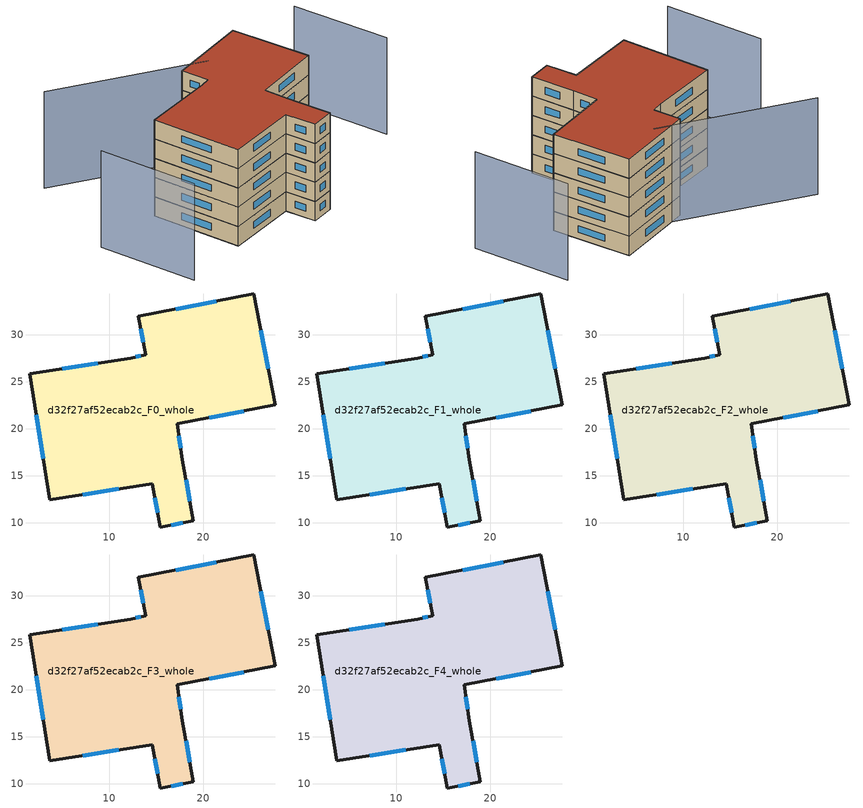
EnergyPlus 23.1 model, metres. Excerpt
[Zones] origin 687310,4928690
d32f27af52ecab2c_F0_whole
 floor ground (EU_floor_Construction): 18.96,10.18 17.79,16.67 17.23,20.51 27.68,22.53 25.39,34.32 13.1,31.94 13.89,27.86 12.29,27.51 1.52,25.86 3.65,12.42 14.56,14.15 15.43,9.54 z0
 wall outside (EU_wall_Construction): 14.56,14.15 3.65,12.42 1.52,25.86 12.29,27.51 13.89,27.86 13.1,31.94 25.39,34.32 27.68,22.53 17.23,20.51 17.79,16.67 18.96,10.18 15.43,9.54 14.56,14.15 z0:3
 window (EU_Window_Construction): 11.01,13.59 7.2,12.98 / 2.96,16.79 2.21,21.49 / 5.02,26.4 8.79,26.97 / 12.81,27.62 13.37,27.75 / 13.63,29.19 13.36,30.61 / 17.1,32.71 21.39,33.55 / 26.13,30.49 26.94,26.36 / 24.28,21.87 20.63,21.17 / 17.41,19.26 17.61,17.92 / 18.17,14.56 18.58,12.29 / 17.81,9.97 16.58,9.75 / 15.15,11.04 14.84,12.65 z0.98:2.02
d32f27af52ecab2c_F1_whole
 floor to d32f27af52ecab2c_F0_whole (EU_floor_Construction): 18.96,10.18 17.79,16.67 17.23,20.51 27.68,22.53 25.39,34.32 13.1,31.94 13.89,27.86 12.29,27.51 1.52,25.86 3.65,12.42 14.56,14.15 15.43,9.54 z3
 wall outside (EU_wall_Construction): 14.56,14.15 3.65,12.42 1.52,25.86 12.29,27.51 13.89,27.86 13.1,31.94 25.39,34.32 27.68,22.53 17.23,20.51 17.79,16.67 18.96,10.18 15.43,9.54 14.56,14.15 z3:6
 window (EU_Window_Construction): 11.01,13.59 7.2,12.98 / 2.96,16.79 2.21,21.49 / 5.02,26.4 8.79,26.97 / 12.81,27.62 13.37,27.75 / 13.63,29.19 13.36,30.61 / 17.1,32.71 21.39,33.55 / 26.13,30.49 26.94,26.36 / 24.28,21.87 20.63,21.17 / 17.41,19.26 17.61,17.92 / 18.17,14.56 18.58,12.29 / 17.81,9.97 16.58,9.75 / 15.15,11.04 14.84,12.65 z3.98:5.02
d32f27af52ecab2c_F2_whole
 floor to d32f27af52ecab2c_F1_whole (EU_floor_Construction): 18.96,10.18 17.79,16.67 17.23,20.51 27.68,22.53 25.39,34.32 13.1,31.94 13.89,27.86 12.29,27.51 1.52,25.86 3.65,12.42 14.56,14.15 15.43,9.54 z6
 wall outside (EU_wall_Construction): 14.56,14.15 3.65,12.42 1.52,25.86 12.29,27.51 13.89,27.86 13.1,31.94 25.39,34.32 27.68,22.53 17.23,20.51 17.79,16.67 18.96,10.18 15.43,9.54 14.56,14.15 z6:9
 window (EU_Window_Construction): 11.01,13.59 7.2,12.98 / 2.96,16.79 2.21,21.49 / 5.02,26.4 8.79,26.97 / 12.81,27.62 13.37,27.75 / 13.63,29.19 13.36,30.61 / 17.1,32.71 21.39,33.55 / 26.13,30.49 26.94,26.36 / 24.28,21.87 20.63,21.17 / 17.41,19.26 17.61,17.92 / 18.17,14.56 18.58,12.29 / 17.81,9.97 16.58,9.75 / 15.15,11.04 14.84,12.65 z6.98:8.02
d32f27af52ecab2c_F3_whole
 floor to d32f27af52ecab2c_F2_whole (EU_floor_Construction): 18.96,10.18 17.79,16.67 17.23,20.51 27.68,22.53 25.39,34.32 13.1,31.94 13.89,27.86 12.29,27.51 1.52,25.86 3.65,12.42 14.56,14.15 15.43,9.54 z9
 wall outside (EU_wall_Construction): 14.56,14.15 3.65,12.42 1.52,25.86 12.29,27.51 13.89,27.86 13.1,31.94 25.39,34.32 27.68,22.53 17.23,20.51 17.79,16.67 18.96,10.18 15.43,9.54 14.56,14.15 z9:12
 window (EU_Window_Construction): 11.01,13.59 7.2,12.98 / 2.96,16.79 2.21,21.49 / 5.02,26.4 8.79,26.97 / 12.81,27.62 13.37,27.75 / 13.63,29.19 13.36,30.61 / 17.1,32.71 21.39,33.55 / 26.13,30.49 26.94,26.36 / 24.28,21.87 20.63,21.17 / 17.41,19.26 17.61,17.92 / 18.17,14.56 18.58,12.29 / 17.81,9.97 16.58,9.75 / 15.15,11.04 14.84,12.65 z9.98:11.02
d32f27af52ecab2c_F4_whole
 floor to d32f27af52ecab2c_F3_whole (EU_floor_Construction): 18.96,10.18 17.79,16.67 17.23,20.51 27.68,22.53 25.39,34.32 13.1,31.94 13.89,27.86 12.29,27.51 1.52,25.86 3.65,12.42 14.56,14.15 15.43,9.54 z12
 wall outside (EU_wall_Construction): 14.56,14.15 3.65,12.42 1.52,25.86 12.29,27.51 13.89,27.86 13.1,31.94 25.39,34.32 27.68,22.53 17.23,20.51 17.79,16.67 18.96,10.18 15.43,9.54 14.56,14.15 z12:15
 window (EU_Window_Construction): 11.01,13.59 7.2,12.98 / 2.96,16.79 2.21,21.49 / 5.02,26.4 8.79,26.97 / 12.81,27.62 13.37,27.75 / 13.63,29.19 13.36,30.61 / 17.1,32.71 21.39,33.55 / 26.13,30.49 26.94,26.36 / 24.28,21.87 20.63,21.17 / 17.41,19.26 17.61,17.92 / 18.17,14.56 18.58,12.29 / 17.81,9.97 16.58,9.75 / 15.15,11.04 14.84,12.65 z12.98:14.02
 roof outside (EU_roof_Construction): 25.39,34.32 27.68,22.53 17.23,20.51 17.79,16.67 18.96,10.18 15.43,9.54 14.56,14.15 3.65,12.42 1.52,25.86 12.29,27.51 13.89,27.86 13.1,31.94 z15
shading: -9.27,25.38 -6.72,10.56 / 38.2,18.22 35.61,32.75 / 17.45,31.23 -3.45,41.42 z0:15
[Building]
EU S2 Campaign: North Axis=0; Terrain=City; Solar Distribution=FullExterior
[Site:Location]
Bologna: Latitude=44.5; Longitude=11.25; Time Zone=1; Elevation=37
[SizingPeriod:WeatherFileDays]
AnnualSizingPeriod: Begin Month=1; Begin Day of Month=1; End Month=12; End Day of Month=31; Day of Week for Start Day=Monday; Use Weather File Daylight Saving Period=No; Use Weather File Rain and Snow Indicators=No
[MATERIAL]
EU_InternalMass_Material: Roughness=MediumRough; Thickness=0.1; Conductivity=1; Density=1800; Specific Heat=900; Thermal Absorptance=0.9; Solar Absorptance=0.7; Visible Absorptance=0.7
[MATERIAL:NOMASS] Roughness=MediumRough; Thermal Absorptance=0.9; Solar Absorptance=0.7; Visible Absorptance=0.7
Name | Thermal Resistance
EU_wall_NoMass | 0.905828
EU_roof_NoMass | 0.37593
EU_floor_NoMass | 0.67114
[WINDOWMATERIAL:SIMPLEGLAZINGSYSTEM]
EU_Window_SimpleGlazing: UFactor=4.52486; Solar Heat Gain Coefficient=0.85; Visible Transmittance=0.85
[CONSTRUCTION]
EU_wall_Construction: EU_wall_NoMass
EU_roof_Construction: EU_roof_NoMass
EU_floor_Construction: EU_floor_NoMass
EU_InternalMass_Construction: EU_InternalMass_Material
EU_Window_Construction: EU_Window_SimpleGlazing
[ZONE] Type=1; Multiplier=1; Ceiling Height=autocalculate; Volume=1052.25; Floor Area=autocalculate; Part of Total Floor Area=Yes
d32f27af52ecab2c_F0_whole; d32f27af52ecab2c_F1_whole; d32f27af52ecab2c_F2_whole; d32f27af52ecab2c_F3_whole; d32f27af52ecab2c_F4_whole
[INTERNALMASS] Construction=EU_InternalMass_Construction; Surface Area=350.749
Name | Zone or ZoneList
d32f27af52ecab2c_F0_whole_EU_InternalMass | d32f27af52ecab2c_F0_whole
d32f27af52ecab2c_F1_whole_EU_InternalMass | d32f27af52ecab2c_F1_whole
d32f27af52ecab2c_F2_whole_EU_InternalMass | d32f27af52ecab2c_F2_whole
d32f27af52ecab2c_F3_whole_EU_InternalMass | d32f27af52ecab2c_F3_whole
d32f27af52ecab2c_F4_whole_EU_InternalMass | d32f27af52ecab2c_F4_whole
[OTHEREQUIPMENT] Fuel Type=Electricity; Design Level Calculation Method=Watts/Area; Power per Zone Floor Area=1; Fraction Latent=0; Fraction Radiant=0; Fraction Lost=0; Carbon Dioxide Generation Rate=0; EndUse Subcategory=EU_Step8_InternalGains
Name | Zone or ZoneList or Space or SpaceList | Schedule
EU_Step8_InternalGain_d32f27af52ecab2c_F0_whole_f000 | d32f27af52ecab2c_F0_whole | EU_Step8_GainSchedule_d32f27af52ecab2c_F0_whole_f000
EU_Step8_InternalGain_d32f27af52ecab2c_F1_whole_f000 | d32f27af52ecab2c_F1_whole | EU_Step8_GainSchedule_d32f27af52ecab2c_F1_whole_f000
EU_Step8_InternalGain_d32f27af52ecab2c_F2_whole_f000 | d32f27af52ecab2c_F2_whole | EU_Step8_GainSchedule_d32f27af52ecab2c_F2_whole_f000
EU_Step8_InternalGain_d32f27af52ecab2c_F3_whole_f000 | d32f27af52ecab2c_F3_whole | EU_Step8_GainSchedule_d32f27af52ecab2c_F3_whole_f000
EU_Step8_InternalGain_d32f27af52ecab2c_F4_whole_f000 | d32f27af52ecab2c_F4_whole | EU_Step8_GainSchedule_d32f27af52ecab2c_F4_whole_f000
[ZONEVENTILATION:DESIGNFLOWRATE] Schedule=EU_AlwaysOn; Design Flow Rate Calculation Method=AirChanges/Hour; Air Changes per Hour=0.73129; Ventilation Type=Natural; Fan Pressure Rise=0; Fan Total Efficiency=1; Constant Term Coefficient=1; Temperature Term Coefficient=0; Velocity Term Coefficient=0; Velocity Squared Term Coefficient=0; Minimum Indoor Temperature=-100; Maximum Indoor Temperature=100; Delta Temperature=-100; Minimum Outdoor Temperature=-100; Maximum Outdoor Temperature=100; Maximum Wind Speed=40
Name | Zone or ZoneList or Space or SpaceList
EU_ConstantAir_d32f27af52ecab2c_F0_whole | d32f27af52ecab2c_F0_whole
EU_ConstantAir_d32f27af52ecab2c_F1_whole | d32f27af52ecab2c_F1_whole
EU_ConstantAir_d32f27af52ecab2c_F2_whole | d32f27af52ecab2c_F2_whole
EU_ConstantAir_d32f27af52ecab2c_F3_whole | d32f27af52ecab2c_F3_whole
EU_ConstantAir_d32f27af52ecab2c_F4_whole | d32f27af52ecab2c_F4_whole
[HVACTEMPLATE:THERMOSTAT] Constant Heating Setpoint=20; Constant Cooling Setpoint=50
EU_HeatOnly_d32f27af52ecab2c_F0_whole; EU_HeatOnly_d32f27af52ecab2c_F1_whole; EU_HeatOnly_d32f27af52ecab2c_F2_whole; EU_HeatOnly_d32f27af52ecab2c_F3_whole; EU_HeatOnly_d32f27af52ecab2c_F4_whole
[HVACTEMPLATE:ZONE:IDEALLOADSAIRSYSTEM] System Availability Schedule=EU_AlwaysOn; Maximum Heating Supply Air Temperature=50; Minimum Cooling Supply Air Temperature=13; Maximum Heating Supply Air Humidity Ratio=0.0156; Minimum Cooling Supply Air Humidity Ratio=0.0077; Heating Limit=NoLimit; Cooling Limit=NoLimit; Heating Availability Schedule=EU_AlwaysOn; Cooling Availability Schedule=EU_CoolingOff; Dehumidification Control Type=ConstantSensibleHeatRatio; Cooling Sensible Heat Ratio=0.7; Dehumidification Setpoint=60; Humidification Control Type=None; Humidification Setpoint=30; Outdoor Air Method=None; Outdoor Air Flow Rate per Person=0.00944; Outdoor Air Flow Rate per Zone Floor Area=0; Outdoor Air Flow Rate per Zone=0; Demand Controlled Ventilation Type=None; Outdoor Air Economizer Type=NoEconomizer; Heat Recovery Type=None; Sensible Heat Recovery Effectiveness=0.7; Latent Heat Recovery Effectiveness=0.65
Name | Template Thermostat
d32f27af52ecab2c_F0_whole | EU_HeatOnly_d32f27af52ecab2c_F0_whole
d32f27af52ecab2c_F1_whole | EU_HeatOnly_d32f27af52ecab2c_F1_whole
d32f27af52ecab2c_F2_whole | EU_HeatOnly_d32f27af52ecab2c_F2_whole
d32f27af52ecab2c_F3_whole | EU_HeatOnly_d32f27af52ecab2c_F3_whole
d32f27af52ecab2c_F4_whole | EU_HeatOnly_d32f27af52ecab2c_F4_whole
[SIZING:ZONE] Zone Cooling Design Supply Air Temperature Input Method=SupplyAirTemperature; Zone Cooling Design Supply Air Temperature=13; Zone Heating Design Supply Air Temperature Input Method=SupplyAirTemperature; Zone Heating Design Supply Air Temperature=50; Zone Cooling Design Supply Air Humidity Ratio=0.008; Zone Heating Design Supply Air Humidity Ratio=0.008; Cooling Design Air Flow Method=DesignDay; Cooling Design Air Flow Rate=0; Cooling Minimum Air Flow per Zone Floor Area=0.000762; Cooling Minimum Air Flow=0; Cooling Minimum Air Flow Fraction=0.2; Heating Design Air Flow Method=DesignDay; Heating Design Air Flow Rate=0; Heating Maximum Air Flow per Zone Floor Area=0.002032; Heating Maximum Air Flow=0.141576; Heating Maximum Air Flow Fraction=0.3; Account for Dedicated Outdoor Air System=No; Dedicated Outdoor Air System Control Strategy=NeutralSupplyAir; Dedicated Outdoor Air Low Setpoint Temperature for Design=autosize; Dedicated Outdoor Air High Setpoint Temperature for Design=autosize; Zone Load Sizing Method=Sensible Load Only No Latent Load; Zone Latent Cooling Design Supply Air Humidity Ratio Input Method=HumidityRatioDifference; Zone Cooling Design Supply Air Humidity Ratio Difference=0.005; Zone Latent Heating Design Supply Air Humidity Ratio Input Method=HumidityRatioDifference; Zone Humidification Design Supply Air Humidity Ratio Difference=0.005
d32f27af52ecab2c_F0_whole; d32f27af52ecab2c_F1_whole; d32f27af52ecab2c_F2_whole; d32f27af52ecab2c_F3_whole; d32f27af52ecab2c_F4_whole
[SCHEDULE:CONSTANT]
Name | Hourly Value
EU_AlwaysOn | 1
EU_CoolingOff | 0
[SCHEDULE:FILE] Column Number=1; Rows to Skip at Top=0; Number of Hours of Data=8760; Column Separator=Comma; Interpolate to Timestep=No; Minutes per Item=60; Adjust Schedule for Daylight Savings=Yes
Name | File
EU_Step8_GainSchedule_d32f27af52ecab2c_F0_whole_f000 | ../../schedules/d32f27af52ecab2c/d32f27af52ecab2c_F0_whole_f000_gain.csv
EU_Step8_GainSchedule_d32f27af52ecab2c_F1_whole_f000 | ../../schedules/d32f27af52ecab2c/d32f27af52ecab2c_F1_whole_f000_gain.csv
EU_Step8_GainSchedule_d32f27af52ecab2c_F2_whole_f000 | ../../schedules/d32f27af52ecab2c/d32f27af52ecab2c_F2_whole_f000_gain.csv
EU_Step8_GainSchedule_d32f27af52ecab2c_F3_whole_f000 | ../../schedules/d32f27af52ecab2c/d32f27af52ecab2c_F3_whole_f000_gain.csv
EU_Step8_GainSchedule_d32f27af52ecab2c_F4_whole_f000 | ../../schedules/d32f27af52ecab2c/d32f27af52ecab2c_F4_whole_f000_gain.csv
